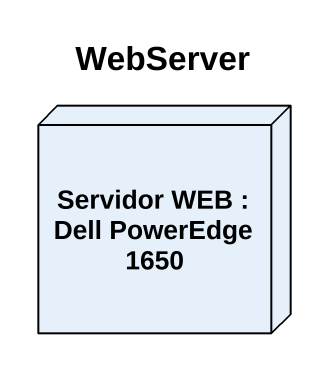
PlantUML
@startuml
title WebServer
node "Servidor WEB : Dell PowerEdge 1650" as Servidor_WEB
@enduml
